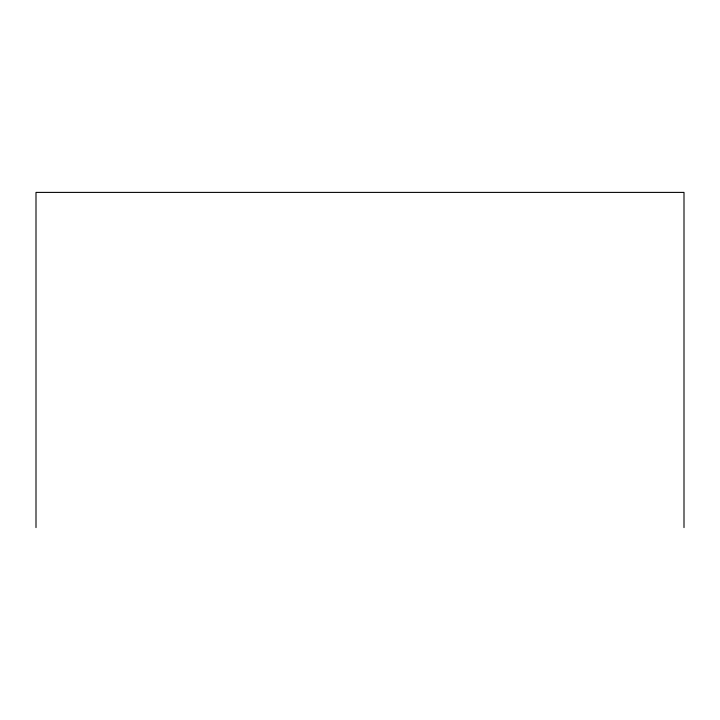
<?xml version="1.0" encoding="UTF-8"?>
<svg xmlns="http://www.w3.org/2000/svg" width="720" height="720" viewBox="0 0 720 720"><rect width="100%" height="100%" fill="white"/><g stroke="black" fill="none" stroke-linecap="round" stroke-linejoin="round"><path stroke-width="1.08" d="M684 527.598L684 192.402L36 192.402L36 527.598"/></g></svg>
